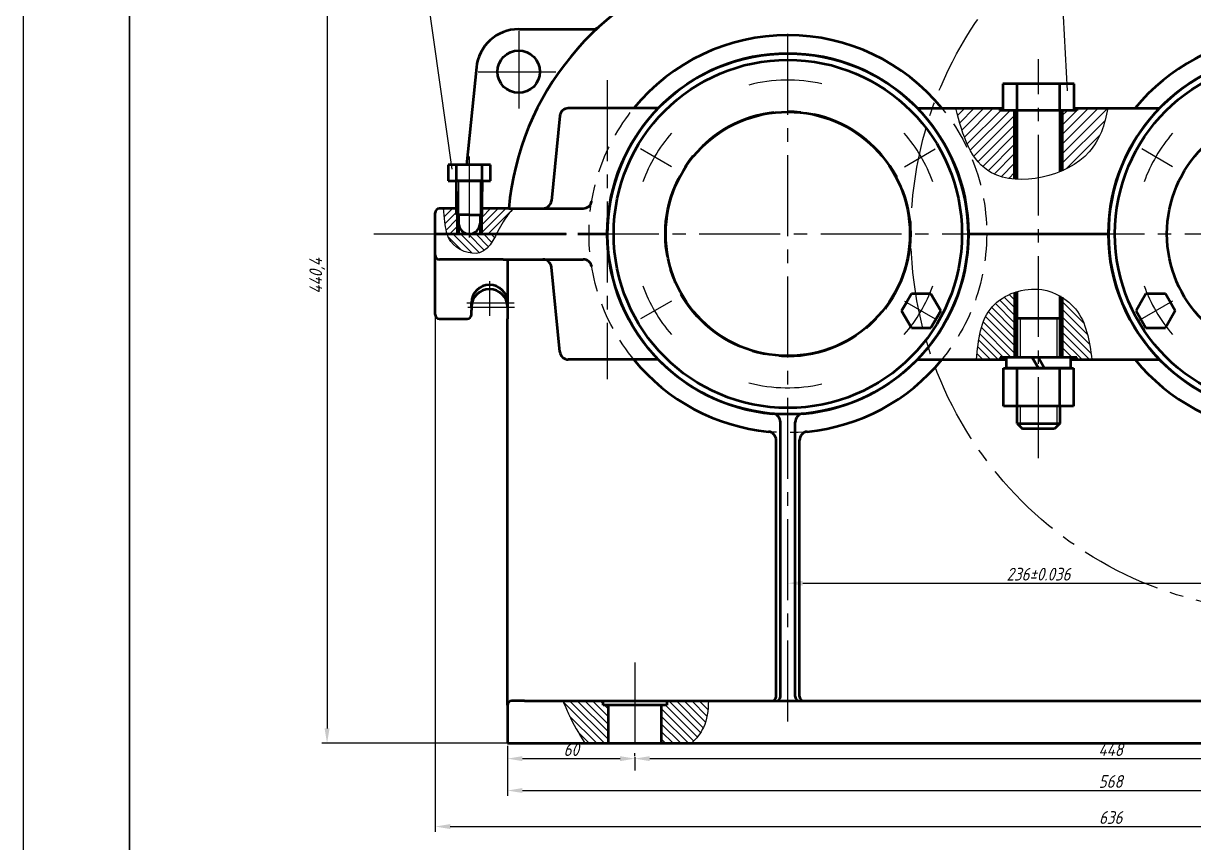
# Model space of a CAD drawing. Header units: millimetres. Extents: x 193 to 2720, y 325 to 2799.
# Drawn here: x 1878.9 to 2154.4, y 772.8 to 965.8 of the extents above; entities that cross this region are included whole.
import ezdxf

# ---------------------------------------------------------------- set-up
doc = ezdxf.new("R2010")
doc.units = ezdxf.units.MM
doc.linetypes.add('CENTER2', pattern=[28.575, 19.05, -3.175, 3.175, -3.175])
doc.linetypes.add('DASHED2', pattern=[9.525, 6.35, -3.175])
for name, color, linetype in [('标注', 191, 'Continuous'), ('点划线', 151, 'CENTER2'), ('细实线', 7, 'Continuous'), ('虚线', 7, 'DASHED2')]:
    doc.layers.add(name, color=color, linetype=linetype)
doc.layers.add('粗实线', color=7, linetype='Continuous', lineweight=50)
doc.layers.add('轮廓线', color=7, linetype='Continuous', lineweight=35)
doc.styles.get("Standard").update_dxf_attribs({"font": 'gbeitc.shx', "bigfont": 'gbcbig.shx'})
doc.dimstyles.new('副本 ISO-25_处理缩放', dxfattribs={"dimtxt": 3, "dimasz": 3.5, "dimexe": 1.25, "dimexo": 0.625, "dimtad": 1, "dimtoh": 1, "dimlfac": 2, "dimtxsty": 'Standard', "dimcen": 2.5, "dimadec": 0, "dimazin": 0, "dimtfac": 1, "dimtmove": 0, "dimatfit": 3, "dimfxl": 1, "dimarcsym": 0})
pattern_1 = [(135, (1850.3625, 264.5658), (-0.8980256, -0.8980256), [])]

# ---------------------------------------------------------------- blocks, each defined once
blk = doc.blocks.new('*D54')
at = {"layer": 'Defpoints', "color": 0, "transparency": 16777216}
for p in [(1992.9, 796.19), (2022.9, 792.58), (2022.9, 792.58)]:
    blk.add_point(p, dxfattribs=at)
at = {"layer": '标注', "color": 0, "lineweight": -2, "transparency": 16777216}
for p, q in [((1992.9, 795.56), (1992.9, 791.33)), ((2022.9, 793.2), (2022.9, 793.83)), ((1996.4, 792.58), (2019.4, 792.58))]:
    blk.add_line(p, q, dxfattribs=at)
at = {"layer": '标注', "color": 0, "transparency": 16777216}
for points in [[(1996.4, 793.16), (1996.4, 791.99), (1992.9, 792.58)], [(2019.4, 793.16), (2019.4, 791.99), (2022.9, 792.58)]]:
    blk.add_solid(points, dxfattribs=at)
at = {"layer": '标注', "color": 0, "transparency": 16777216, "insert": (2007.9, 794.7), "char_height": 3, "attachment_point": 5}
blk.add_mtext('60', dxfattribs=at)
blk = doc.blocks.new('*D55')
at = {"layer": 'Defpoints', "color": 0, "transparency": 16777216}
for p in [(2022.9, 792.58), (2246.9, 792.58), (2246.9, 792.58)]:
    blk.add_point(p, dxfattribs=at)
at = {"layer": '标注', "color": 0, "lineweight": -2, "transparency": 16777216}
for p, q in [((2022.9, 793.2), (2022.9, 793.83)), ((2246.9, 793.2), (2246.9, 793.83)), ((2026.4, 792.58), (2243.4, 792.58))]:
    blk.add_line(p, q, dxfattribs=at)
at = {"layer": '标注', "color": 0, "transparency": 16777216}
for points in [[(2026.4, 793.16), (2026.4, 791.99), (2022.9, 792.58)], [(2243.4, 793.16), (2243.4, 791.99), (2246.9, 792.58)]]:
    blk.add_solid(points, dxfattribs=at)
at = {"layer": '标注', "color": 0, "transparency": 16777216, "insert": (2134.9, 794.7), "char_height": 3, "attachment_point": 5}
blk.add_mtext('448', dxfattribs=at)
blk = doc.blocks.new('*D56')
at = {"layer": 'Defpoints', "color": 0, "transparency": 16777216}
for p in [(1992.9, 796.19), (2276.9, 796.19), (2276.9, 785.07)]:
    blk.add_point(p, dxfattribs=at)
at = {"layer": '标注', "color": 0, "lineweight": -2, "transparency": 16777216}
for p, q in [((1992.9, 795.56), (1992.9, 783.82)), ((2276.9, 795.56), (2276.9, 783.82)), ((1996.4, 785.07), (2273.4, 785.07))]:
    blk.add_line(p, q, dxfattribs=at)
at = {"layer": '标注', "color": 0, "transparency": 16777216}
for points in [[(1996.4, 785.65), (1996.4, 784.49), (1992.9, 785.07)], [(2273.4, 785.65), (2273.4, 784.49), (2276.9, 785.07)]]:
    blk.add_solid(points, dxfattribs=at)
at = {"layer": '标注', "color": 0, "transparency": 16777216, "insert": (2134.9, 787.2), "char_height": 3, "attachment_point": 5}
blk.add_mtext('568', dxfattribs=at)
blk = doc.blocks.new('*D57')
at = {"layer": 'Defpoints', "color": 0, "transparency": 16777216}
for p in [(2293.9, 898.19), (1975.9, 897.19), (2293.9, 776.58)]:
    blk.add_point(p, dxfattribs=at)
at = {"layer": '标注', "color": 0, "lineweight": -2, "transparency": 16777216}
for p, q in [((1975.9, 896.56), (1975.9, 775.33)), ((2293.9, 897.56), (2293.9, 775.33)), ((1979.4, 776.58), (2290.4, 776.58))]:
    blk.add_line(p, q, dxfattribs=at)
at = {"layer": '标注', "color": 0, "transparency": 16777216}
for points in [[(1979.4, 777.16), (1979.4, 776), (1975.9, 776.58)], [(2290.4, 777.16), (2290.4, 776), (2293.9, 776.58)]]:
    blk.add_solid(points, dxfattribs=at)
at = {"layer": '标注', "color": 0, "transparency": 16777216, "insert": (2134.9, 778.71), "char_height": 3, "attachment_point": 5}
blk.add_mtext('636', dxfattribs=at)
blk = doc.blocks.new('*D58')
at = {"layer": 'Defpoints', "color": 0, "transparency": 16777216}
for p in [(2132.82, 1016.39), (1950.41, 796.19), (2132.82, 796.19)]:
    blk.add_point(p, dxfattribs=at)
at = {"layer": '标注', "color": 0, "lineweight": -2, "transparency": 16777216}
for p, q in [((2132.19, 1016.39), (1949.16, 1016.39)), ((1950.41, 1012.89), (1950.41, 799.69)), ((2132.19, 796.19), (1949.16, 796.19))]:
    blk.add_line(p, q, dxfattribs=at)
at = {"layer": '标注', "color": 0, "transparency": 16777216}
for points in [[(1949.83, 1012.89), (1951, 1012.89), (1950.41, 1016.39)], [(1949.83, 799.69), (1951, 799.69), (1950.41, 796.19)]]:
    blk.add_solid(points, dxfattribs=at)
at = {"layer": '标注', "color": 0, "transparency": 16777216, "insert": (1948.1, 906.29), "char_height": 3, "attachment_point": 5, "rotation": 90}
blk.add_mtext('440,4', dxfattribs=at)
blk = doc.blocks.new('*D66')
at = {"layer": 'Defpoints', "color": 0, "transparency": 16777216}
for p in [(2058.9, 833.9), (2176.9, 833.9), (2176.9, 833.9)]:
    blk.add_point(p, dxfattribs=at)
at = {"layer": '标注', "color": 0, "lineweight": -2, "transparency": 16777216}
for p, q in [((2058.9, 834.53), (2058.9, 835.15)), ((2176.9, 834.53), (2176.9, 835.15)), ((2062.4, 833.9), (2173.4, 833.9))]:
    blk.add_line(p, q, dxfattribs=at)
at = {"layer": '标注', "color": 0, "transparency": 16777216}
for points in [[(2062.4, 834.48), (2062.4, 833.32), (2058.9, 833.9)], [(2173.4, 834.48), (2173.4, 833.32), (2176.9, 833.9)]]:
    blk.add_solid(points, dxfattribs=at)
at = {"layer": '标注', "color": 0, "transparency": 16777216, "insert": (2117.9, 836.03), "char_height": 3, "width": 6.5, "attachment_point": 5}
blk.add_mtext('236%%P0.036', dxfattribs=at)

msp = doc.modelspace()

# ---------------------------------------------------------------- hatches: boundary and pattern name
at = {"layer": '细实线', "transparency": 33554687}
h = msp.add_hatch(dxfattribs=at)
h.set_pattern_fill('ANSI31', color=256, scale=0.5)
h.set_pattern_definition([(45, (1850.3625, 264.5658), (-1.122532, 1.122532), [])])
edge = h.paths.add_edge_path()
edge.add_spline(control_points=[(2123.4989, 931.0729), (2125.9813, 932.1704), (2131.6435, 935.9953), (2133.5015, 941.9518), (2134.2354, 945.787)], knot_values=[8.82609445, 8.82609445, 8.82609445, 8.82609445, 23.45830684, 46.04172414, 46.04172414, 46.04172414, 46.04172414], degree=3, periodic=0)
edge.add_line((2134.2354, 945.787), (2126.8989, 945.787))
edge.add_line((2126.8989, 945.787), (2126.8989, 945.287))
edge.add_line((2126.8989, 945.287), (2123.4989, 945.287))
edge.add_line((2123.4989, 945.287), (2123.4989, 931.0729))
edge = h.paths.add_edge_path()
edge.add_line((2112.2989, 945.287), (2108.8989, 945.287))
edge.add_line((2108.8989, 945.287), (2108.8989, 945.787))
edge.add_line((2108.8989, 945.787), (2098.4877, 945.787))
edge.add_spline(control_points=[(2098.4877, 945.787), (2100.0214, 939.2186), (2102.6767, 931.2522), (2110.2894, 929.248), (2112.2989, 929.0778)], knot_values=[66.87109506, 66.87109506, 66.87109506, 66.87109506, 102.34461932, 113.92729236, 113.92729236, 113.92729236, 113.92729236], degree=3, periodic=0)
edge.add_line((2112.2989, 929.0778), (2112.2989, 945.287))
h.paths.add_polyline_path([(2130.3815, 887.2188), (2130.4576, 886.5924), (2130.4494, 886.6611), (2130.4412, 886.7298), (2130.4329, 886.7984), (2130.4246, 886.8671), (2130.4163, 886.9357), (2130.4079, 887.0043), (2130.3995, 887.0729), (2130.3911, 887.1414), (2130.3826, 887.2099)])
h.paths.add_polyline_path([(2126.677, 898.4315), (2126.6368, 898.4817), (2126.9927, 898.0171), (2126.9878, 898.0238), (2126.95, 898.0754), (2126.9119, 898.1268), (2126.8735, 898.178), (2126.8348, 898.229), (2126.7958, 898.2799), (2126.7565, 898.3306), (2126.7169, 898.3812)])
h.paths.add_polyline_path([(2126.2559, 898.9316), (2126.6368, 898.4817), (2126.5963, 898.5317), (2126.5555, 898.5816), (2126.5144, 898.6312), (2126.473, 898.6807), (2126.4313, 898.73), (2126.3893, 898.7791), (2126.347, 898.828), (2126.3045, 898.8768), (2126.2616, 898.9253)])
h.paths.add_polyline_path([(2129.8214, 890.8507), (2129.8084, 890.9166), (2129.9229, 890.3124), (2129.9214, 890.3211), (2129.9093, 890.3875), (2129.8971, 890.4539), (2129.8847, 890.5202), (2129.8723, 890.5864), (2129.8598, 890.6526), (2129.8471, 890.7187), (2129.8343, 890.7847)])
h.paths.add_polyline_path([(2129.6836, 891.5149), (2129.8084, 890.9166), (2129.7952, 890.9824), (2129.782, 891.0482), (2129.7686, 891.1139), (2129.755, 891.1795), (2129.7414, 891.245), (2129.7276, 891.3105), (2129.7137, 891.3759), (2129.6997, 891.4412), (2129.6855, 891.5064)])
h.paths.add_polyline_path([(2125.8506, 899.3659), (2126.2548, 898.933), (2126.2184, 898.9737), (2126.1749, 899.0219), (2126.1312, 899.0699), (2126.0872, 899.1176), (2126.0428, 899.1652), (2125.9982, 899.2126), (2125.9533, 899.2598), (2125.9082, 899.3068), (2125.8627, 899.3536)])
h.paths.add_polyline_path([(2129.5476, 892.1069), (2129.6832, 891.5167), (2129.6712, 891.5716), (2129.6567, 891.6367), (2129.6422, 891.7017), (2129.6274, 891.7666), (2129.6126, 891.8314), (2129.5976, 891.8962), (2129.5824, 891.9608), (2129.5671, 892.0254), (2129.5517, 892.0899)])
h.paths.add_polyline_path([(2129.9233, 890.3106), (2130.0284, 889.7026), (2130.0255, 889.7204), (2130.0143, 889.7874), (2130.0031, 889.8543), (2129.9917, 889.9212), (2129.9802, 889.988), (2129.9687, 890.0547), (2129.957, 890.1214), (2129.9452, 890.188), (2129.9334, 890.2546)])
h.paths.add_polyline_path([(2126.9937, 898.0157), (2127.3245, 897.5382), (2127.3152, 897.5523), (2127.28, 897.6053), (2127.2444, 897.6582), (2127.2086, 897.7109), (2127.1725, 897.7635), (2127.1362, 897.8159), (2127.0995, 897.8681), (2127.0626, 897.9202), (2127.0253, 897.9721)])
h.paths.add_polyline_path([(2125.4221, 899.7834), (2125.8486, 899.368), (2125.817, 899.4002), (2125.771, 899.4466), (2125.7247, 899.4928), (2125.6782, 899.5387), (2125.6314, 899.5845), (2125.5843, 899.6301), (2125.537, 899.6754), (2125.4894, 899.7205), (2125.4415, 899.7654)])
h.paths.add_polyline_path([(2129.3991, 892.6921), (2129.5469, 892.1098), (2129.5361, 892.1544), (2129.5204, 892.2187), (2129.5045, 892.2829), (2129.4884, 892.3471), (2129.4722, 892.4111), (2129.4559, 892.4751), (2129.4394, 892.539), (2129.4227, 892.6028), (2129.4059, 892.6665)])
h.paths.add_polyline_path([(2130.0289, 889.6996), (2130.1259, 889.088), (2130.1218, 889.1152), (2130.1114, 889.1826), (2130.101, 889.25), (2130.0905, 889.3174), (2130.0799, 889.3847), (2130.0692, 889.4519), (2130.0584, 889.5191), (2130.0475, 889.5863), (2130.0366, 889.6534)])
h.paths.add_polyline_path([(2127.326, 897.5358), (2127.6332, 897.0457), (2127.6201, 897.0677), (2127.5873, 897.1222), (2127.5542, 897.1765), (2127.5209, 897.2306), (2127.4873, 897.2846), (2127.4534, 897.3385), (2127.4193, 897.3922), (2127.3849, 897.4457), (2127.3502, 897.4991)])
h.paths.add_polyline_path([(2124.9715, 900.1829), (2125.4195, 899.7858), (2125.3933, 899.8101), (2125.3449, 899.8546), (2125.2963, 899.8988), (2125.2474, 899.9429), (2125.1982, 899.9867), (2125.1488, 900.0303), (2125.0991, 900.0736), (2125.0491, 900.1167), (2124.999, 900.1596)])
h.paths.add_polyline_path([(2129.2371, 893.2697), (2129.3982, 892.6955), (2129.3889, 892.7301), (2129.3718, 892.7936), (2129.3545, 892.8571), (2129.337, 892.9204), (2129.3194, 892.9836), (2129.3016, 893.0468), (2129.2836, 893.1098), (2129.2654, 893.1727), (2129.2471, 893.2356)])
h.paths.add_polyline_path([(2130.1265, 889.0843), (2130.2165, 888.469), (2130.2113, 888.5061), (2130.2016, 888.5739), (2130.1919, 888.6417), (2130.1821, 888.7095), (2130.1723, 888.7772), (2130.1623, 888.8449), (2130.1523, 888.9126), (2130.1422, 888.9802), (2130.132, 889.0477)])
h.paths.add_polyline_path([(2127.6349, 897.0428), (2127.9199, 896.5402), (2127.9034, 896.5707), (2127.873, 896.6265), (2127.8423, 896.6822), (2127.8113, 896.7377), (2127.7801, 896.7931), (2127.7486, 896.8483), (2127.7169, 896.9034), (2127.6849, 896.9583), (2127.6526, 897.0131)])
h.paths.add_polyline_path([(2124.5, 900.5631), (2124.9688, 900.1851), (2124.9485, 900.2023), (2124.8979, 900.2447), (2124.8469, 900.2869), (2124.7958, 900.3289), (2124.7444, 900.3706), (2124.6927, 900.4121), (2124.6408, 900.4534), (2124.5887, 900.4944), (2124.5363, 900.5351)])
h.paths.add_polyline_path([(2129.0604, 893.8392), (2129.2361, 893.273), (2129.2286, 893.2983), (2129.21, 893.361), (2129.1911, 893.4235), (2129.1721, 893.4859), (2129.1529, 893.5483), (2129.1335, 893.6105), (2129.114, 893.6726), (2129.0942, 893.7346), (2129.0743, 893.7965)])
h.paths.add_polyline_path([(2130.217, 888.4654), (2130.3013, 887.8464), (2130.295, 887.8936), (2130.286, 887.9618), (2130.2769, 888.03), (2130.2677, 888.0981), (2130.2585, 888.1662), (2130.2492, 888.2342), (2130.2398, 888.3023), (2130.2304, 888.3702), (2130.2209, 888.4382)])
h.paths.add_polyline_path([(2127.9215, 896.5372), (2128.1857, 896.0223), (2128.1663, 896.0618), (2128.1381, 896.1189), (2128.1096, 896.1759), (2128.0809, 896.2327), (2128.0519, 896.2894), (2128.0227, 896.3459), (2127.9933, 896.4023), (2127.9636, 896.4586), (2127.9336, 896.5147)])
h.paths.add_polyline_path([(2124.0088, 900.9229), (2124.4977, 900.5649), (2124.4838, 900.5756), (2124.4309, 900.6159), (2124.3779, 900.6559), (2124.3246, 900.6957), (2124.2711, 900.7352), (2124.2173, 900.7745), (2124.1634, 900.8135), (2124.1092, 900.8522), (2124.0548, 900.8907)])
h.paths.add_polyline_path([(2128.868, 894.4), (2129.0595, 893.842), (2129.0542, 893.8583), (2129.0339, 893.92), (2129.0134, 893.9816), (2128.9927, 894.0431), (2128.9719, 894.1044), (2128.9508, 894.1657), (2128.9295, 894.2268), (2128.9081, 894.2878), (2128.8864, 894.3488)])
h.paths.add_polyline_path([(2130.3017, 887.8433), (2130.3812, 887.2206), (2130.374, 887.2784), (2130.3655, 887.3469), (2130.3568, 887.4153), (2130.3482, 887.4838), (2130.3394, 887.5521), (2130.3307, 887.6205), (2130.3218, 887.6888), (2130.313, 887.7571), (2130.304, 887.8254)])
h.paths.add_polyline_path([(2128.1869, 896.0197), (2128.4316, 895.4925), (2128.4098, 895.5417), (2128.3837, 895.6001), (2128.3573, 895.6583), (2128.3307, 895.7163), (2128.3039, 895.7742), (2128.2769, 895.832), (2128.2496, 895.8897), (2128.2221, 895.9472), (2128.1943, 896.0046)])
h.paths.add_polyline_path([(2123.4989, 901.2612), (2124.0073, 900.924), (2124.0002, 900.929), (2123.9453, 900.9669), (2123.8903, 901.0046), (2123.835, 901.0421), (2123.7795, 901.0793), (2123.7238, 901.1162), (2123.6679, 901.1528), (2123.6118, 901.1892), (2123.5555, 901.2253)])
h.paths.add_polyline_path([(2128.6588, 894.9514), (2128.8674, 894.4016), (2128.8646, 894.4096), (2128.8425, 894.4702), (2128.8203, 894.5308), (2128.7978, 894.5912), (2128.7752, 894.6516), (2128.7523, 894.7118), (2128.7292, 894.7719), (2128.706, 894.8318), (2128.6825, 894.8917)])
h.paths.add_polyline_path([(2128.4323, 895.4909), (2128.6588, 894.9514), (2128.6348, 895.011), (2128.6107, 895.0705), (2128.5864, 895.1298), (2128.5618, 895.1891), (2128.537, 895.2482), (2128.512, 895.3071), (2128.4868, 895.366), (2128.4613, 895.4247), (2128.4357, 895.4833)])
h = msp.add_hatch(dxfattribs=at)
h.set_pattern_fill('ANSI31', color=256, scale=0.4)
h.set_pattern_definition([(45, (1850.3625, 264.5658), (-0.8980256, 0.8980256), [])])
edge = h.paths.add_edge_path()
edge.add_spline(control_points=[(1990.3276, 916.1897), (1990.8192, 917.14), (1991.9477, 919.4453), (1993.4085, 921.2484), (1994.3082, 922.1897)], knot_values=[10.12691389, 10.12691389, 10.12691389, 10.12691389, 15.93854487, 23.76057721, 23.76057721, 23.76057721, 23.76057721], degree=3, periodic=0)
edge.add_line((1994.3082, 922.1897), (1993.1722, 922.1897))
edge.add_line((1993.1722, 922.1897), (1986.8989, 922.1897))
edge.add_line((1986.8989, 922.1897), (1986.8989, 920.1897))
edge.add_line((1986.8989, 920.1897), (1986.8989, 916.1897))
edge.add_line((1986.8989, 916.1897), (1990.3276, 916.1897))
edge = h.paths.add_edge_path()
edge.add_line((1980.8989, 920.1897), (1980.8989, 922.1897))
edge.add_line((1980.8989, 922.1897), (1977.8229, 922.1897))
edge.add_spline(control_points=[(1977.8229, 922.1897), (1977.9333, 921.1546), (1978.152, 919.1587), (1978.3994, 917.106), (1978.6758, 916.1897)], knot_values=[54.76938554, 54.76938554, 54.76938554, 54.76938554, 61.03180873, 66.75475857, 66.75475857, 66.75475857, 66.75475857], degree=3, periodic=0)
edge.add_line((1978.6758, 916.1897), (1980.8989, 916.1897))
edge.add_line((1980.8989, 916.1897), (1980.8989, 920.1897))
h = msp.add_hatch(dxfattribs=at)
h.set_pattern_fill('ANSI31', color=256, scale=0.4, angle=90)
h.set_pattern_definition(pattern_1)
edge = h.paths.add_edge_path()
edge.add_spline(control_points=[(1983.8989, 911.7179), (1984.7592, 911.5422), (1987.7416, 911.5283), (1989.2776, 914.16), (1990.3276, 916.1897)], knot_values=[23.76057721, 23.76057721, 23.76057721, 23.76057721, 28.7071572, 41.11997957, 41.11997957, 41.11997957, 41.11997957], degree=3, periodic=0)
edge.add_line((1990.3276, 916.1897), (1983.8989, 916.1897))
edge.add_line((1983.8989, 916.1897), (1983.8989, 911.7179))
edge = h.paths.add_edge_path()
edge.add_line((1983.8989, 916.1897), (1980.8989, 916.1897))
edge.add_line((1980.8989, 916.1897), (1978.6758, 916.1897))
edge.add_spline(control_points=[(1978.6758, 916.1897), (1978.8699, 915.5461), (1979.794, 913.4678), (1982.2241, 912.06), (1983.8989, 911.7179)], knot_values=[41.11997957, 41.11997957, 41.11997957, 41.11997957, 45.1395617, 54.76938554, 54.76938554, 54.76938554, 54.76938554], degree=3, periodic=0)
edge.add_line((1983.8989, 911.7179), (1983.8989, 916.1897))
h = msp.add_hatch(dxfattribs=at)
h.set_pattern_fill('ANSI31', color=256, scale=0.4, angle=90)
h.set_pattern_definition(pattern_1)
edge = h.paths.add_edge_path()
edge.add_spline(control_points=[(2112.2989, 902.4163), (2110.2312, 901.6966), (2104.4564, 898.0466), (2103.7051, 891.2633), (2103.3292, 886.5924)], knot_values=[1.58869192, 1.58869192, 1.58869192, 1.58869192, 14.02455275, 40.02190733, 40.02190733, 40.02190733, 40.02190733], degree=3, periodic=0)
edge.add_line((2103.3292, 886.5924), (2108.8989, 886.5924))
edge.add_line((2108.8989, 886.5924), (2108.8989, 887.0924))
edge.add_line((2108.8989, 887.0924), (2112.2989, 887.0924))
edge.add_line((2112.2989, 887.0924), (2112.2989, 902.4163))
edge = h.paths.add_edge_path()
edge.add_spline(control_points=[(2130.4576, 886.5924), (2129.9332, 891.0019), (2128.9781, 896.7158), (2124.6969, 900.5061), (2123.4989, 901.2612)], knot_values=[62.29366291, 62.29366291, 62.29366291, 62.29366291, 87.45639214, 95.75040803, 95.75040803, 95.75040803, 95.75040803], degree=3, periodic=0)
edge.add_line((2123.4989, 901.2612), (2123.4989, 887.0924))
edge.add_line((2123.4989, 887.0924), (2126.8989, 887.0924))
edge.add_line((2126.8989, 887.0924), (2126.8989, 886.5924))
edge.add_line((2126.8989, 886.5924), (2130.4576, 886.5924))
h = msp.add_hatch(dxfattribs=at)
h.set_pattern_fill('ANSI31', color=256, scale=0.4, angle=90)
h.set_pattern_definition([(135, (1850.4777, 264.5658), (-0.8980256, -0.8980256), [])])
edge = h.paths.add_edge_path()
edge.add_spline(control_points=[(2036.205, 796.1897), (2037.3574, 797.3335), (2039.7532, 800.1759), (2040.1304, 803.952), (2040.2085, 806.1897)], knot_values=[3.38509121, 3.38509121, 3.38509121, 3.38509121, 12.8931943, 25.78588729, 25.78588729, 25.78588729, 25.78588729], degree=3, periodic=0)
edge.add_line((2040.2085, 806.1897), (2030.3989, 806.1897))
edge.add_line((2030.3989, 806.1897), (2030.3989, 805.1897))
edge.add_line((2030.3989, 805.1897), (2029.1489, 805.1897))
edge.add_line((2029.1489, 805.1897), (2029.1489, 796.1897))
edge.add_line((2029.1489, 796.1897), (2036.205, 796.1897))
h.paths.add_polyline_path([(2010.8882, 796.5592), (2011.1172, 796.1897), (2016.6489, 796.1897), (2016.6489, 805.1897), (2015.3989, 805.1897), (2015.3989, 806.1897), (2005.9616, 806.1897), (2006.1229, 805.7869), (2006.2862, 805.3851), (2006.4517, 804.9844), (2006.6198, 804.5849), (2006.7908, 804.1869), (2006.9649, 803.7904), (2007.1426, 803.3957), (2007.324, 803.0028), (2007.5094, 802.6118), (2007.6986, 802.2227), (2007.8914, 801.8354), (2008.0878, 801.4498), (2008.2875, 801.0659), (2008.4903, 800.6836), (2008.6963, 800.3027), (2008.9051, 799.9232), (2009.1166, 799.5451), (2009.3307, 799.1683), (2009.5472, 798.7926), (2009.7659, 798.418), (2009.9868, 798.0445), (2010.2096, 797.6719), (2010.4342, 797.3002), (2010.6605, 796.9294)])

# ---------------------------------------------------------------- linework, layer by layer
msp.add_line((1878.9223, 469.5471), (1878.9223, 1063.5471))
at = {"layer": '标注'}
for p, q in [((1979.8879, 931.4263), (1965.8344, 1030.8466)), ((2124.7455, 949.8713), (2120.3484, 1030.9297))]:
    msp.add_line(p, q, dxfattribs=at)
at = {"layer": '点划线'}
for p, q in [((1995.5278, 963.9635), (1995.5278, 945.7559)), ((2058.8989, 801.3596), (2058.8989, 963.818)), ((2117.8989, 863.3534), (2117.8989, 957.3552)), ((1985.9861, 954.401), (2004.3075, 954.401)), ((2016.3989, 952.3882), (2016.3989, 881.9597)), ((1983.8989, 934.4199), (1983.8989, 913.0212)), ((2031.4717, 932.0248), (2024.2306, 936.2054)), ((2086.3262, 932.0248), (2093.5672, 936.2054)), ((2149.4717, 932.0248), (2142.2306, 936.2054)), ((1961.4512, 916.1897), (2006.7826, 916.1897)), ((2009.4819, 916.1897), (2299.7773, 916.1897)), ((2016.3989, 916.1897), (2028.3989, 916.1897)), ((1988.6489, 905.077), (1988.6489, 896.8704)), ((1983.3264, 899.9397), (1994.4283, 899.9397)), ((1983.5588, 898.9397), (1994.5574, 898.9397)), ((2031.4717, 900.3546), (2024.2306, 896.1739)), ((2086.3262, 900.3546), (2093.5672, 896.1739)), ((2149.4717, 900.3546), (2141.3342, 895.6564)), ((2022.8989, 815.187), (2022.8989, 787.8412))]:
    msp.add_line(p, q, dxfattribs=at)
for centre, radius in [((2176.8989, 916.1897), 89), ((2058.8989, 916.1897), 29)]:
    msp.add_circle(centre, radius, dxfattribs=at)
for centre, start, end in [((2058.8989, 916.1897), 77.211975, 104.669574), ((2058.8989, 916.1897), 139.146722, 160.276619), ((2058.8989, 916.1897), 19.723381, 40.853278), ((2176.8989, 916.1897), 139.146722, 160.276619), ((2058.8989, 916.1897), 199.723381, 220.853278), ((2058.8989, 916.1897), 319.146722, 340.276619), ((2176.8989, 916.1897), 199.723381, 220.853278), ((2058.8989, 916.1897), 255.330426, 282.788025)]:
    msp.add_arc(centre, 36.25, start, end, dxfattribs=at)
at = {"layer": '粗实线'}
for p, q in [((1995.5278, 964.401), (2013.0424, 964.401)), ((1985.5821, 955.441), (1983.2819, 932.4397)), ((2126.2814, 951.537), (2109.5164, 951.537)), ((2109.5164, 951.537), (2109.5164, 945.287)), ((2112.8989, 945.287), (2112.8989, 951.537)), ((2122.8989, 945.287), (2122.8989, 951.537)), ((2126.2814, 945.287), (2126.2814, 951.537)), ((2016.3989, 945.787), (2007.2089, 945.787)), ((2028.3989, 945.787), (2016.3989, 945.787)), ((2089.3989, 945.787), (2109.5164, 945.787)), ((2108.8989, 945.287), (2108.8989, 945.787)), ((2126.8989, 945.287), (2108.8989, 945.287)), ((2112.2989, 929.0778), (2112.2989, 945.287)), ((2112.8989, 929.0367), (2112.8989, 945.287)), ((2122.8989, 945.287), (2122.8989, 930.8176)), ((2123.4989, 945.287), (2123.4989, 931.0729)), ((2126.2814, 945.787), (2146.3989, 945.787)), ((2126.2814, 945.787), (2126.8989, 945.787)), ((2126.2814, 945.787), (2126.8989, 945.787)), ((2126.8989, 945.787), (2126.8989, 945.287)), ((2005.2188, 943.986), (2003.2193, 923.9907)), ((1988.9064, 932.4397), (1978.8914, 932.4397)), ((1978.8914, 932.4397), (1978.8914, 928.6897)), ((1980.8989, 928.6897), (1980.8989, 932.4397)), ((1986.8989, 928.6897), (1986.8989, 932.4397)), ((1988.9064, 928.6897), (1988.9064, 932.4397)), ((1978.8914, 928.6897), (1980.8989, 928.6897)), ((1986.8989, 928.6897), (1980.8989, 928.6897)), ((1980.8989, 921.1594), (1980.8989, 928.6897)), ((1980.8989, 928.6897), (1986.8989, 928.6897)), ((1983.8989, 928.6897), (1980.8989, 928.6897)), ((1983.8989, 928.6897), (1986.8989, 928.6897)), ((1986.8989, 928.6897), (1988.9064, 928.6897)), ((1986.8989, 928.6897), (1986.8989, 926.1897)), ((1980.8989, 926.1897), (1980.8989, 920.7162)), ((1986.8989, 922.1897), (1986.8989, 926.1897)), ((1975.8989, 911.1897), (1975.8989, 921.1897)), ((1980.8989, 922.1897), (1976.8989, 922.1897)), ((1983.8989, 920.6897), (1980.8989, 920.6897)), ((1981.3724, 920.6897), (1981.3724, 920.1897)), ((1981.3724, 920.1897), (1981.3724, 918.7162)), ((1983.8989, 920.6897), (1986.8989, 920.6897)), ((1986.4254, 920.6897), (1986.4254, 920.1897)), ((1986.4254, 920.1897), (1986.4254, 918.7162)), ((1993.1722, 922.1897), (1986.8989, 922.1897)), ((1986.8989, 920.7162), (1986.8989, 922.1897)), ((1993.1722, 922.1897), (2001.2292, 922.1897)), ((2001.2292, 922.1897), (2010.749, 922.1897)), ((1981.3724, 919.4529), (1981.3724, 916.1897)), ((1986.4254, 919.4529), (1986.4254, 916.1897)), ((1975.8989, 916.1897), (2006.7397, 916.1897)), ((1980.8989, 916.1897), (1986.8989, 916.1897)), ((2009.4819, 916.1897), (2016.3989, 916.1897)), ((2101.3989, 916.1897), (2134.3989, 916.1897)), ((1975.8989, 897.1897), (1975.8989, 911.1897)), ((1991.8989, 910.1897), (1976.8989, 910.1897)), ((1991.8989, 910.1897), (2001.2292, 910.1897)), ((1992.8989, 910.1897), (1992.8989, 896.1897)), ((2001.2292, 910.1897), (2010.749, 910.1897)), ((2005.2188, 888.3934), (2003.2193, 908.3887)), ((2087.9829, 902.0647), (2086.8282, 900.0647)), ((2090.2924, 902.0647), (2087.9829, 902.0647)), ((2092.6018, 902.0647), (2090.2924, 902.0647)), ((2094.9112, 898.0647), (2092.6018, 902.0647)), ((2112.2989, 902.4163), (2112.2989, 887.0924)), ((2112.8989, 887.0924), (2112.8989, 902.6105)), ((2122.8989, 901.6174), (2122.8989, 887.0924)), ((2123.4989, 901.2612), (2123.4989, 887.0924)), ((2143.1961, 902.0647), (2142.0414, 900.0647)), ((2145.5055, 902.0647), (2143.1961, 902.0647)), ((2147.8149, 902.0647), (2145.5055, 902.0647)), ((2150.1243, 898.0647), (2147.8149, 902.0647)), ((1984.3989, 898.9397), (1984.3989, 899.9397)), ((1984.3989, 898.9397), (1984.3989, 898.1897)), ((1984.3989, 897.1897), (1984.3989, 898.1897)), ((1992.8989, 899.9397), (1992.8989, 898.9397)), ((2086.8282, 900.0647), (2085.6736, 898.0647)), ((2142.0414, 900.0647), (2140.8867, 898.0647)), ((1976.8989, 896.1897), (1983.3989, 896.1897)), ((1992.8989, 805.1897), (1992.8989, 896.1897)), ((2085.6736, 898.0647), (2087.983, 894.0647)), ((2094.9112, 898.0647), (2092.6017, 894.0647)), ((2122.8989, 896.287), (2112.8989, 896.287)), ((2140.8867, 898.0647), (2143.1961, 894.0647)), ((2150.1243, 898.0647), (2147.8149, 894.0647)), ((2087.983, 894.0647), (2092.6017, 894.0647)), ((2143.1961, 894.0647), (2147.8149, 894.0647)), ((2016.3989, 886.5924), (2007.2089, 886.5924)), ((2028.3989, 886.5924), (2016.3989, 886.5924)), ((2089.3989, 886.5924), (2110.3489, 886.5924)), ((2126.8989, 887.0924), (2108.8989, 887.0924)), ((2108.8989, 887.0924), (2108.8989, 886.5924)), ((2109.6614, 875.5924), (2109.6614, 884.5924)), ((2109.6614, 884.5924), (2126.1364, 884.5924)), ((2110.3489, 884.5924), (2110.3489, 887.0924)), ((2125.4489, 884.5924), (2110.3489, 884.5924)), ((2112.8989, 875.5924), (2112.8989, 884.5924)), ((2116.4556, 887.0924), (2117.8989, 884.5924)), ((2117.8989, 887.0924), (2119.3423, 884.5924)), ((2122.8989, 875.5924), (2122.8989, 884.5924)), ((2125.4489, 887.0924), (2125.4489, 884.5924)), ((2125.4489, 886.5924), (2146.3989, 886.5924)), ((2126.1364, 884.5924), (2126.1364, 875.5924)), ((2126.8989, 886.5924), (2126.8989, 887.0924)), ((2126.1364, 875.5924), (2109.6614, 875.5924)), ((2112.8989, 871.537), (2112.8989, 875.5924)), ((2122.8989, 875.5924), (2122.8989, 871.537)), ((2057.1489, 807.1897), (2057.1489, 871.848)), ((2060.6489, 807.1897), (2060.6489, 871.848)), ((2112.8989, 871.537), (2114.1489, 870.287)), ((2112.8989, 871.537), (2122.8989, 871.537)), ((2122.8989, 871.537), (2121.6489, 870.287)), ((2121.6489, 870.287), (2114.1489, 870.287)), ((2056.1489, 807.1897), (2056.1489, 867.6114)), ((2061.6489, 807.1897), (2061.6489, 867.6114)), ((1992.8989, 805.1897), (1992.8989, 796.1897)), ((1996.8989, 806.1897), (1993.8989, 806.1897)), ((1996.8989, 806.1897), (2056.1489, 806.1897)), ((2015.3989, 805.1897), (2015.3989, 806.1897)), ((2030.3989, 805.1897), (2015.3989, 805.1897)), ((2016.6489, 796.1897), (2016.6489, 805.1897)), ((2029.1489, 796.1897), (2029.1489, 805.1897)), ((2030.3989, 806.1897), (2030.3989, 805.1897)), ((2056.1489, 806.1897), (2061.6489, 806.1897)), ((2061.6489, 806.1897), (2174.1489, 806.1897)), ((1992.8989, 796.1897), (2276.8989, 796.1897))]:
    msp.add_line(p, q, dxfattribs=at)
for centre, radius in [((1995.5278, 954.401), 5), ((2058.8989, 916.1897), 42.5), ((2058.8989, 916.1897), 41), ((2176.8989, 916.1897), 42.5), ((2176.8989, 916.1897), 41), ((2058.8989, 916.1897), 28.75), ((2176.8989, 916.1897), 28.75)]:
    msp.add_circle(centre, radius, dxfattribs=at)
for centre, radius, start, end in [((2176.8989, 916.1897), 100, 3.974181, 106.74637), ((2058.8989, 916.1897), 66, 106.74637, 174.784091), ((1995.5278, 954.401), 10, 90, 174.548258), ((2013.0424, 966.401), 2, 270, 312.404557), ((2058.8989, 916.1897), 46.81, 39.21899, 140.78101), ((2176.8989, 916.1897), 46.81, 95.53427, 140.78101), ((2058.8989, 916.1897), 42.5, 274.834029, 265.165971), ((2176.8989, 916.1897), 42.5, 274.834029, 265.165971), ((2007.2089, 943.787), 2, 90, 174.289407), ((2001.2292, 924.1897), 2, 270, 354.289407), ((2010.749, 924.1897), 2, 270, 350.566607), ((1976.8989, 921.1897), 1, 90, 180), ((1983.8989, 918.7162), 2.5265, 180, 0), ((1976.8989, 911.1897), 1, 180, 270), ((2001.2292, 908.1897), 2, 5.710593, 90), ((2010.749, 908.1897), 2, 9.433393, 90), ((1988.6489, 899.9397), 4.25, 0, 180), ((1988.6489, 898.9397), 4.25, 0, 180), ((1976.8989, 897.1897), 1, 180, 270), ((1983.3989, 897.1897), 1, 270, 0), ((2007.2089, 888.5924), 2, 185.710593, 270), ((2058.8989, 916.1897), 46.81, 219.21899, 264.415355), ((2058.8989, 916.1897), 46.81, 275.584645, 320.78101), ((2176.8989, 916.1897), 46.81, 219.21899, 264.415355), ((2055.1489, 871.848), 2, 0, 85.165971), ((2062.6489, 871.848), 2, 94.834029, 180), ((2054.1489, 867.6114), 2, 0, 84.415355), ((2063.6489, 867.6114), 2, 95.584645, 180), ((1993.8989, 805.1897), 1, 90, 180), ((2055.1489, 807.1897), 1, 270, 0), ((2056.1489, 807.1897), 1, 270, 0), ((2061.6489, 807.1897), 1, 180, 270), ((2062.6489, 807.1897), 1, 180, 270)]:
    msp.add_arc(centre, radius, start, end, dxfattribs=at)
at = {"layer": '细实线'}
for p, q in [((1981.3724, 928.6897), (1981.3724, 920.1897)), ((1986.4254, 928.6897), (1986.4254, 920.1897)), ((1980.8989, 920.7162), (1980.8989, 920.1897)), ((1980.8989, 920.1897), (1980.8989, 916.1897)), ((1986.8989, 920.7162), (1986.8989, 920.1897)), ((1986.8989, 920.1897), (1986.8989, 916.1897)), ((1980.8989, 916.1897), (1986.8989, 916.1897)), ((2113.5754, 896.287), (2113.5754, 887.0924)), ((2122.2224, 896.287), (2122.2224, 887.0924)), ((2113.5754, 875.5924), (2113.5754, 870.8605)), ((2122.2224, 875.5924), (2122.2224, 870.8605))]:
    msp.add_line(p, q, dxfattribs=at)
for points, knots in [([(2134.2354, 945.787), (2133.5015, 941.9518), (2130.0253, 930.8076), (2104.6777, 925.2487), (2100.0214, 939.2186), (2098.4877, 945.787)], [8.82609445, 8.82609445, 8.82609445, 8.82609445, 31.40951175, 78.45376809, 113.92729236, 113.92729236, 113.92729236, 113.92729236]), ([(1994.3082, 922.1897), (1993.4085, 921.2484), (1990.6178, 917.8036), (1988.1567, 909.5725), (1978.8812, 913.203), (1978.2254, 918.4894), (1977.9333, 921.1546), (1977.8229, 922.1897)], [10.12691389, 10.12691389, 10.12691389, 10.12691389, 17.94894623, 36.17339958, 50.74980341, 60.49233538, 66.75475857, 66.75475857, 66.75475857, 66.75475857]), ([(2103.3292, 886.5924), (2103.7051, 891.2633), (2104.6975, 900.2234), (2117.9592, 904.9712), (2128.6944, 898.413), (2129.9332, 891.0019), (2130.4576, 886.5924)], [1.58869192, 1.58869192, 1.58869192, 1.58869192, 27.5860465, 52.35590259, 70.58767879, 95.75040803, 95.75040803, 95.75040803, 95.75040803]), ([(2005.9616, 806.1897), (2006.3749, 805.1509), (2007.8208, 801.6836), (2009.7186, 798.4383), (2011.1172, 796.1897)], [4.72446521, 4.72446521, 4.72446521, 4.72446521, 11.42733225, 27.27237295, 27.27237295, 27.27237295, 27.27237295]), ([(2040.2085, 806.1897), (2040.1304, 803.952), (2039.7532, 800.1759), (2037.3574, 797.3335), (2036.205, 796.1897)], [3.38509121, 3.38509121, 3.38509121, 3.38509121, 16.2777842, 25.78588729, 25.78588729, 25.78588729, 25.78588729])]:
    msp.add_open_spline(points, degree=3, knots=knots, dxfattribs=at)
at = {"layer": '虚线'}
msp.add_circle((2058.8989, 916.1897), 46.81, dxfattribs=at)
msp.add_circle((2058.8989, 916.1897), 46.81, dxfattribs=at)
at = {"layer": '轮廓线'}
msp.add_line((1903.9223, 1053.5471), (1903.9223, 479.5471), dxfattribs=at)

# ---------------------------------------------------------------- dimensions: what is measured, and where the dimension line sits
at = {"layer": '标注'}
for base, p1, p2, angle, picture, middle in [((1950.412, 796.1897), (2132.8176, 1016.3877), (2132.8176, 796.1897), 90, '*D58', (1948.0995, 906.2887)), ((2293.8989, 776.5805), (1975.8989, 897.1897), (2293.8989, 898.1897), 180, '*D57', (2134.8989, 778.7055))]:
    dim = msp.add_linear_dim(base=base, p1=p1, p2=p2, angle=angle, dimstyle='副本 ISO-25_处理缩放', dxfattribs=at)
    dim.commit()
    dim.dimension.update_dxf_attribs({"geometry": picture, "text_midpoint": middle})
dim = msp.add_linear_dim(base=(2176.8989, 833.9002), p1=(2058.8989, 833.9002), p2=(2176.8989, 833.9002), angle=180, text='<>%%P0.036', dimstyle='副本 ISO-25_处理缩放', dxfattribs=at)
dim.commit()
dim.dimension.update_dxf_attribs({"geometry": '*D66', "text_midpoint": (2117.8989, 836.0252)})
for base, p1, p2, picture, middle in [((2022.8989, 792.5771), (1992.8989, 796.1897), (2022.8989, 792.5771), '*D54', (2007.8989, 794.7021)), ((2246.8989, 792.5771), (2022.8989, 792.5771), (2246.8989, 792.5771), '*D55', (2134.8989, 794.7021)), ((2276.8989, 785.0702), (1992.8989, 796.1897), (2276.8989, 796.1897), '*D56', (2134.8989, 787.1952))]:
    dim = msp.add_linear_dim(base=base, p1=p1, p2=p2, dimstyle='副本 ISO-25_处理缩放', dxfattribs=at)
    dim.commit()
    dim.dimension.update_dxf_attribs({"geometry": picture, "text_midpoint": middle})

doc.saveas('drawing.dxf')
